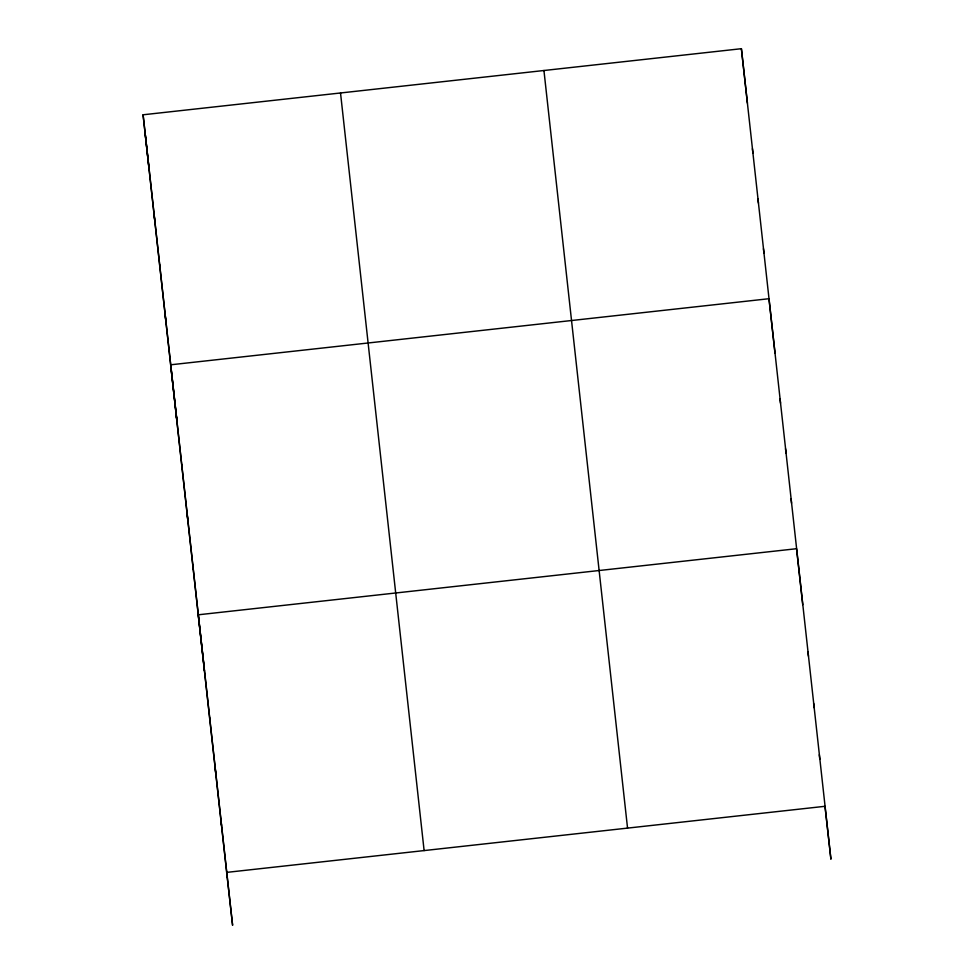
<?xml version="1.0" encoding="UTF-8"?>
<svg xmlns="http://www.w3.org/2000/svg" width="974" height="974" viewBox="0 0 974 974"><rect width="100%" height="100%" fill="white"/><g stroke="black" fill="none" stroke-linecap="round" stroke-linejoin="round"><path stroke-width="1.46" d="M227.173 876.856L143.081 114.786L741.397 48.7L747.411 103.159M752.427 148.705L752.926 153.161M757.942 198.708L758.442 203.164M763.458 248.711L763.957 253.167M775 353.172L768.973 298.714L170.669 364.8L176.598 417.7M780.016 398.719L780.515 403.175M785.531 448.71L786.03 453.178M791.046 498.712L791.545 503.181M802.746 604.696L796.562 548.715L198.246 614.801L204.187 667.714M807.933 651.752L808.432 656.22M813.619 703.277L814.118 707.733M819.304 754.789L819.804 759.245M143.081 114.786L149.095 169.245M154.111 214.791L154.61 219.247M159.626 264.794L160.126 269.25M165.142 314.797L165.641 319.253M176.184 414.802L176.684 419.258M181.7 464.805L182.199 469.261M187.215 514.808L187.714 519.264M192.73 564.81L193.229 569.266M203.931 666.326L204.43 670.782M209.617 717.838L210.116 722.306M215.303 769.363L215.802 773.819M220.988 820.875L221.488 825.331M741.397 48.7L830.919 859.214L824.99 806.302L226.674 872.387L232.603 925.3L145.37 135.24M543.942 70.505L627.548 828.119M340.523 92.98L424.116 850.582"/></g></svg>
